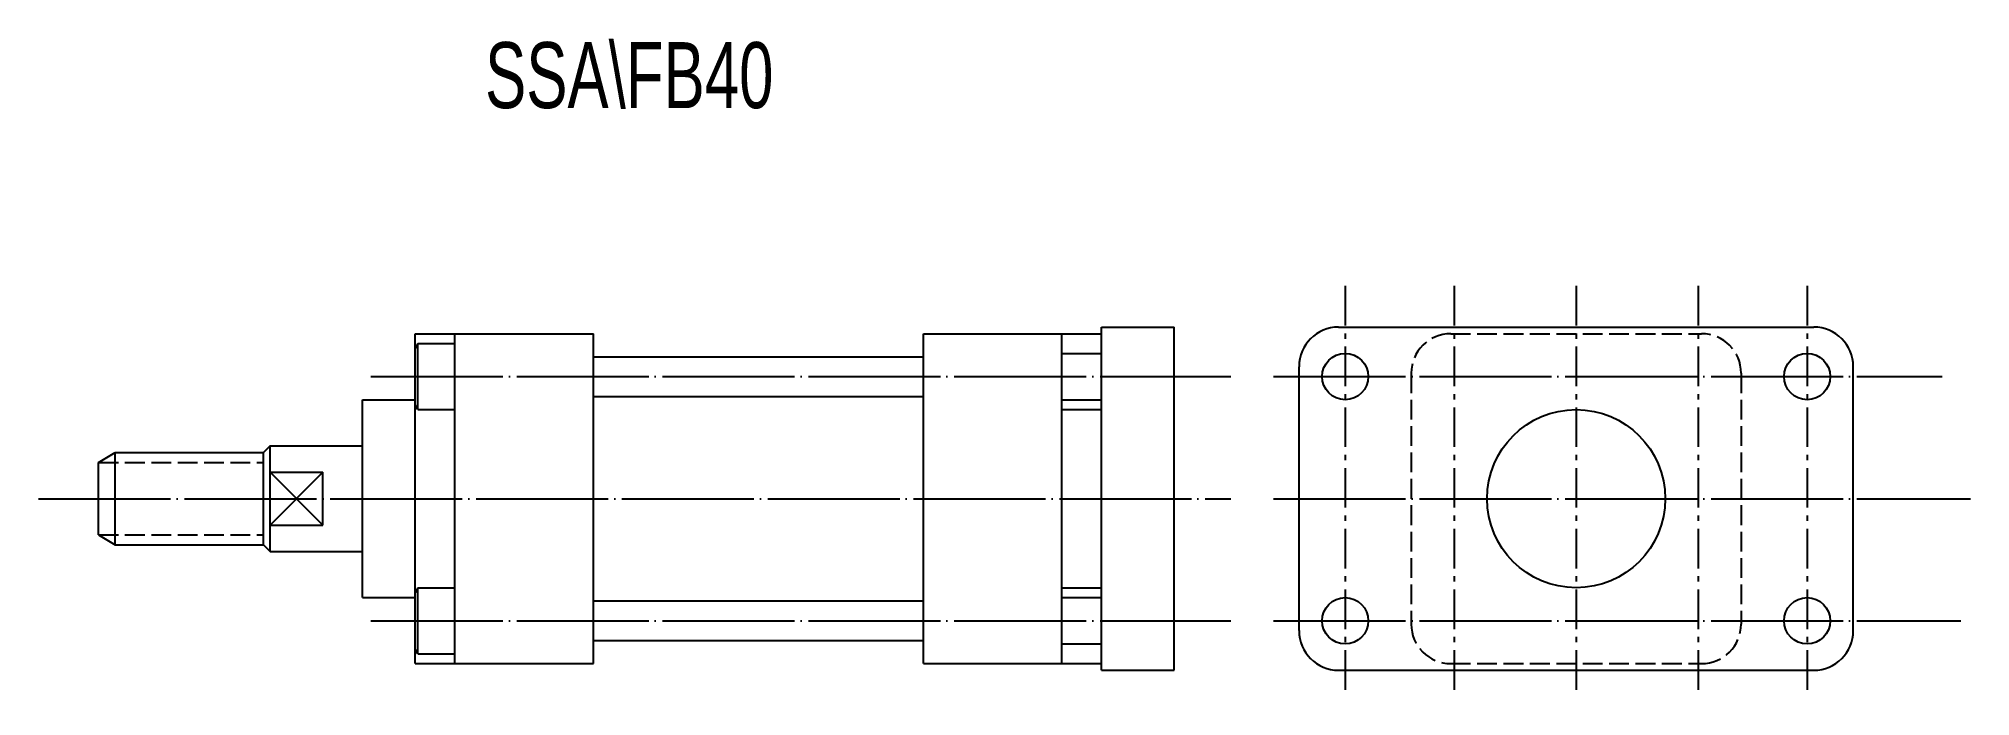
# Model space of a CAD drawing. Extents: x 218 to 511, y 259 to 359.
import ezdxf

# ---------------------------------------------------------------- set-up
doc = ezdxf.new("R2010")
doc.units = 0
doc.header["$MEASUREMENT"] = 0
for name, pattern in [('CENTER', [22, 20, -1, 0, -1]), ('DASHED', [4, 3, -1]), ('SCENTER', [9.2, 6, -1.2, 0.8, -1.2])]:
    doc.linetypes.add(name, pattern=pattern)
for name, color, linetype in [('CEN', 1, 'CENTER'), ('CON', 2, 'CONTINUOUS'), ('DAS', 3, 'DASHED'), ('SCEN', 1, 'SCENTER'), ('UTI', 7, 'CONTINUOUS')]:
    doc.layers.add(name, color=color, linetype=linetype)

msp = doc.modelspace()

# ---------------------------------------------------------------- linework, layer by layer
at = {"layer": 'CEN'}
for p, q in [((268.25, 307.55), (398.57, 307.55)), ((405.05, 307.55), (506.37, 307.55)), ((217.89, 289.05), (398.57, 289.05)), ((405.05, 289.05), (510.65, 289.05)), ((268.25, 270.55), (398.57, 270.55)), ((405.05, 270.55), (509.22, 270.55))]:
    msp.add_line(p, q, dxfattribs=at)
at = {"layer": 'CON'}
for p, q in [((274.97, 264.05), (274.97, 314.05)), ((274.97, 314.05), (301.97, 314.05)), ((280.97, 264.05), (280.97, 314.05)), ((301.97, 264.05), (301.97, 314.05)), ((351.97, 264.05), (351.97, 314.05)), ((351.97, 314.05), (378.97, 314.05)), ((372.97, 264.05), (372.97, 314.05)), ((378.97, 263.05), (378.97, 315.05)), ((378.97, 315.05), (389.97, 315.05)), ((389.97, 263.05), (389.97, 315.05)), ((414.91, 315.05), (486.91, 315.05)), ((275.37, 312.55), (274.97, 311.85)), ((274.97, 303.24), (274.97, 311.85)), ((275.37, 302.55), (275.37, 312.55)), ((275.37, 312.55), (280.97, 312.55)), ((301.97, 310.55), (351.97, 310.55)), ((372.97, 311.05), (378.97, 311.05)), ((408.91, 269.05), (408.91, 309.05)), ((492.91, 269.05), (492.91, 309.05)), ((301.97, 304.55), (351.97, 304.55)), ((266.97, 274.05), (266.97, 304.05)), ((266.97, 304.05), (274.97, 304.05)), ((275.37, 302.55), (274.97, 303.24)), ((275.37, 302.55), (280.97, 302.55)), ((372.97, 304.05), (378.97, 304.05)), ((372.97, 302.55), (378.97, 302.55)), ((226.97, 294.55), (229.47, 296.05)), ((229.47, 282.05), (229.47, 296.05)), ((229.47, 296.05), (251.97, 296.05)), ((252.97, 297.05), (251.97, 296.05)), ((251.97, 282.05), (251.97, 296.05)), ((252.97, 281.05), (252.97, 297.05)), ((252.97, 297.05), (266.97, 297.05)), ((226.97, 283.55), (226.97, 294.55)), ((252.97, 293.05), (260.97, 293.05)), ((260.97, 285.05), (260.97, 293.05)), ((252.97, 285.05), (260.97, 285.05)), ((226.97, 283.55), (229.47, 282.05)), ((229.47, 282.05), (251.97, 282.05)), ((252.97, 281.05), (251.97, 282.05)), ((251.97, 282.05), (252.97, 281.05)), ((252.97, 281.05), (266.97, 281.05)), ((275.37, 275.55), (274.97, 274.85)), ((275.37, 275.55), (280.97, 275.55)), ((275.37, 265.55), (275.37, 275.55)), ((372.97, 275.55), (378.97, 275.55)), ((266.97, 274.05), (274.97, 274.05)), ((274.97, 266.24), (274.97, 274.85)), ((301.97, 273.55), (351.97, 273.55)), ((372.97, 274.05), (378.97, 274.05)), ((301.97, 267.55), (351.97, 267.55)), ((372.97, 267.05), (378.97, 267.05)), ((275.37, 265.55), (274.97, 266.24)), ((274.97, 264.05), (301.97, 264.05)), ((275.37, 265.55), (280.97, 265.55)), ((351.97, 264.05), (378.97, 264.05)), ((378.97, 263.05), (389.97, 263.05)), ((414.91, 263.05), (486.91, 263.05))]:
    msp.add_line(p, q, dxfattribs=at)
for centre, radius in [((415.91, 307.55), 3.5), ((485.91, 307.55), 3.5), ((450.91, 289.05), 13.5), ((415.91, 270.55), 3.5), ((485.91, 270.55), 3.5)]:
    msp.add_circle(centre, radius, dxfattribs=at)
for centre, start, end in [((414.91, 309.05), 90, 180), ((486.91, 309.05), 360, 90), ((414.91, 269.05), 180, 270), ((486.91, 269.05), 270, 360)]:
    msp.add_arc(centre, 6, start, end, dxfattribs=at)
at = {"layer": 'DAS'}
for p, q in [((431.91, 314.05), (469.91, 314.05)), ((425.91, 308.05), (425.91, 270.05)), ((475.91, 308.05), (475.91, 270.05)), ((226.97, 294.55), (251.97, 294.55)), ((226.97, 283.55), (251.97, 283.55)), ((431.91, 264.05), (469.91, 264.05))]:
    msp.add_line(p, q, dxfattribs=at)
for centre, start, end in [((431.91, 308.05), 90, 180), ((469.91, 308.05), 360, 90), ((431.91, 270.05), 180, 270), ((469.91, 270.05), 270, 0)]:
    msp.add_arc(centre, 6, start, end, dxfattribs=at)
at = {"layer": 'SCEN'}
for p, q in [((415.91, 321.29), (415.91, 259.09)), ((432.41, 321.29), (432.41, 259.09)), ((450.91, 321.29), (450.91, 259.09)), ((469.41, 321.29), (469.41, 259.09)), ((485.91, 321.29), (485.91, 259.09))]:
    msp.add_line(p, q, dxfattribs=at)
at = {"layer": 'UTI'}
for p, q in [((252.97, 293.05), (260.97, 285.05)), ((260.97, 293.05), (252.97, 285.05))]:
    msp.add_line(p, q, dxfattribs=at)

# ---------------------------------------------------------------- texts
at = {"layer": 'UTI', "width": 0.7}
msp.add_text('SSA\\FB40', height=10, dxfattribs=at).set_placement((285.55, 348.23))

doc.saveas('drawing.dxf')
